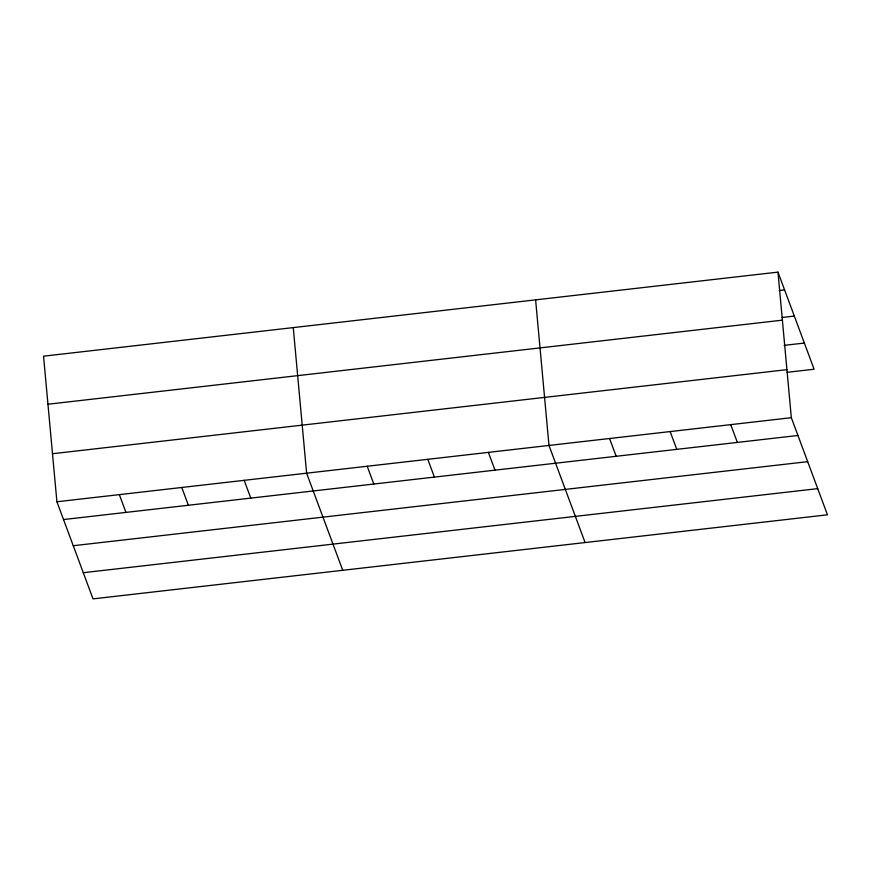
<?xml version="1.0" encoding="UTF-8"?>
<svg xmlns="http://www.w3.org/2000/svg" width="871" height="871" viewBox="0 0 871 871"><rect width="100%" height="100%" fill="white"/><g stroke="black" fill="none" stroke-linecap="round" stroke-linejoin="round"><path stroke-width="1.31" d="M777.977 272.122L43.55 356.185L56.909 501.772L93.023 598.878L827.45 514.815L791.336 417.699L777.977 272.122L814.091 369.228L787.155 372.309M779.197 290.511L784.586 289.901M782.202 317.469L794.319 316.075M47.959 404.231L782.387 320.158M784.161 345.362L804.358 343.054M52.5 453.726L786.927 369.663M56.909 501.772L791.336 417.699M63.529 519.552L797.945 435.478M73.262 545.725L807.678 461.663M83.289 572.704L817.717 488.631M730.747 424.634L737.356 442.414M670.158 431.581L676.767 449.349M609.569 438.516L616.178 456.295M585.094 542.557L548.98 445.451L535.611 299.864M488.381 452.387L495 470.166M427.792 459.322L434.411 477.101M367.203 466.257L373.822 484.036M342.728 570.298L306.614 473.193L293.255 327.605M244.185 480.335L250.804 498.114M181.767 487.477L188.376 505.256M119.338 494.63L125.947 512.409"/></g></svg>
